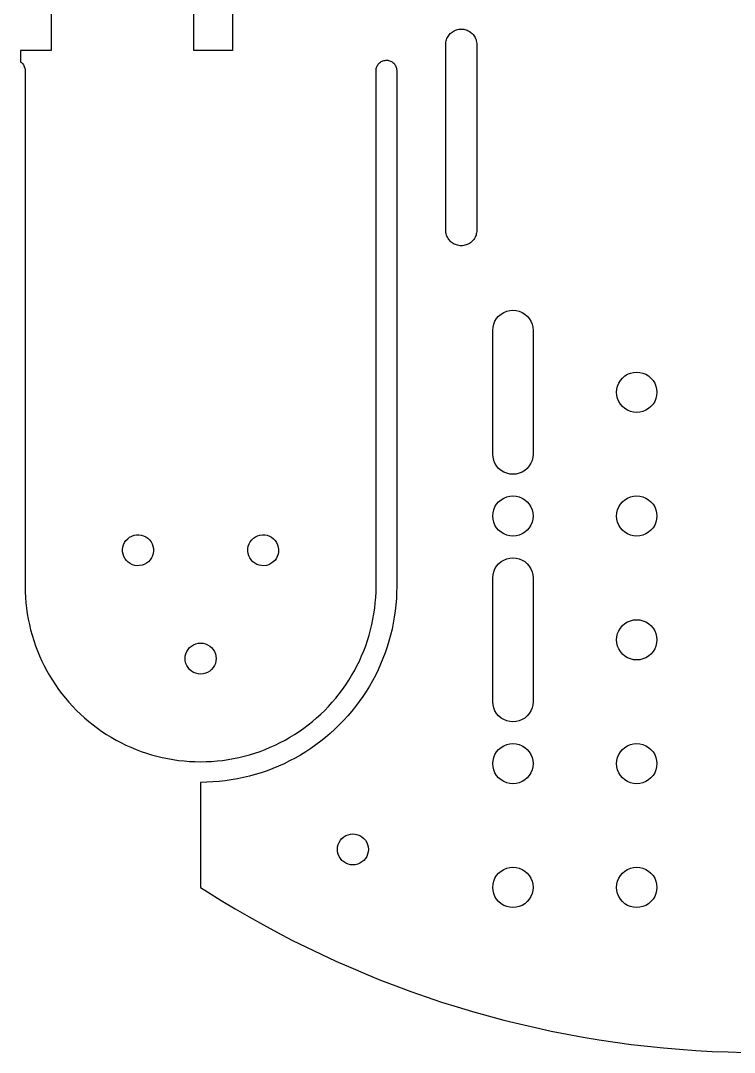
# Model space of a CAD drawing. Header units: metres. Extents: x -72 to 72, y -100 to 100.
# Drawn here: x -71.7 to -2.5, y -100 to 0 of the extents above; entities that cross this region are included whole.
import ezdxf

# ---------------------------------------------------------------- set-up
doc = ezdxf.new("R2010")
doc.units = ezdxf.units.M

msp = doc.modelspace()

# ---------------------------------------------------------------- linework, layer by layer
for p, q in [((-68.7389, 13.8334), (-68.7389, -2.86661)), ((-54.9233, -2.86661), (-54.9234, 13.8333)), ((-51.1544, 13.8334), (-51.1544, -2.86661)), ((-29.7837, -1.02103), (-29.681, -0.96349)), ((-29.681, -0.96349), (-29.574, -0.91417)), ((-29.574, -0.91417), (-29.4635, -0.87341)), ((-29.4635, -0.87341), (-29.3502, -0.84143)), ((-29.3502, -0.84143), (-29.2346, -0.81847)), ((-29.2346, -0.81847), (-29.1177, -0.80461)), ((-29.1177, -0.80461), (-29, -0.79999)), ((-29, -0.79999), (-28.8823, -0.80461)), ((-28.8823, -0.80461), (-28.7653, -0.81847)), ((-28.7653, -0.81847), (-28.6498, -0.84143)), ((-28.6498, -0.84143), (-28.5365, -0.87341)), ((-28.5365, -0.87341), (-28.426, -0.91417)), ((-28.426, -0.91417), (-28.319, -0.96349)), ((-28.319, -0.96349), (-28.2162, -1.02103)), ((-30.4815, -2.06534), (-30.4585, -1.94983)), ((-30.4585, -1.94983), (-30.4266, -1.83647)), ((-30.4266, -1.83647), (-30.3858, -1.72597)), ((-30.3858, -1.72597), (-30.3365, -1.619)), ((-30.3365, -1.619), (-30.2789, -1.51625)), ((-30.2789, -1.51625), (-30.2135, -1.41832)), ((-30.2135, -1.41832), (-30.1406, -1.32582)), ((-30.1406, -1.32582), (-30.0607, -1.23933)), ((-30.0607, -1.23933), (-29.9742, -1.15938)), ((-29.9742, -1.15938), (-29.8817, -1.08647)), ((-29.8817, -1.08647), (-29.7837, -1.02103)), ((-28.2162, -1.02103), (-28.1183, -1.08647)), ((-28.1183, -1.08647), (-28.0258, -1.15938)), ((-28.0258, -1.15938), (-27.9393, -1.23933)), ((-27.9393, -1.23933), (-27.8594, -1.32582)), ((-27.8594, -1.32582), (-27.7865, -1.41832)), ((-27.7865, -1.41832), (-27.721, -1.51625)), ((-27.721, -1.51625), (-27.6635, -1.619)), ((-27.6635, -1.619), (-27.6142, -1.72597)), ((-27.6142, -1.72597), (-27.5734, -1.83647)), ((-27.5734, -1.83647), (-27.5414, -1.94983)), ((-27.5414, -1.94983), (-27.5185, -2.06534)), ((-68.7389, -2.86661), (-71.686, -2.86661)), ((-71.686, -2.86661), (-71.686, -3.9908)), ((-51.1544, -2.86661), (-54.9233, -2.86661)), ((-30.5, -2.29999), (-30.4954, -2.1823)), ((-30.5, -20.3), (-30.5, -2.29999)), ((-30.4954, -2.1823), (-30.4815, -2.06534)), ((-27.5185, -2.06534), (-27.5046, -2.1823)), ((-27.5046, -2.1823), (-27.5, -2.29999)), ((-27.5, -2.29999), (-27.5, -20.3)), ((-71.686, -3.9908), (-71.6148, -4.04424)), ((-36.84, -4.00574), (-36.7613, -3.95401)), ((-36.7613, -3.95401), (-36.678, -3.90993)), ((-36.678, -3.90993), (-36.591, -3.87387)), ((-36.591, -3.87387), (-36.5009, -3.84616)), ((-36.5009, -3.84616), (-36.4087, -3.82706)), ((-36.4087, -3.82706), (-36.315, -3.81673)), ((-36.315, -3.81673), (-36.2208, -3.81525)), ((-36.2208, -3.81525), (-36.1269, -3.82263)), ((-36.1269, -3.82263), (-36.0341, -3.83884)), ((-36.0341, -3.83884), (-35.9432, -3.86369)), ((-35.9432, -3.86369), (-35.8551, -3.897)), ((-35.8551, -3.897), (-35.7705, -3.93845)), ((-35.7705, -3.93845), (-35.6902, -3.98767)), ((-35.6902, -3.98767), (-35.6148, -4.04424)), ((-71.6148, -4.04424), (-71.5451, -4.10765)), ((-71.5451, -4.10765), (-71.4817, -4.17732)), ((-71.4817, -4.17732), (-71.4252, -4.25267)), ((-71.4252, -4.25267), (-71.3759, -4.33299)), ((-71.3759, -4.33299), (-71.3345, -4.4176)), ((-71.3345, -4.4176), (-71.3012, -4.50574)), ((-71.3012, -4.50574), (-71.2763, -4.5966)), ((-71.2763, -4.5966), (-71.2601, -4.68942)), ((-71.2601, -4.68942), (-71.2527, -4.78334)), ((-71.2527, -4.78334), (-71.2522, -54.8147)), ((-37.2522, -4.81474), (-37.2478, -4.72064)), ((-37.2522, -54.8147), (-37.2522, -4.81474)), ((-37.2478, -4.72064), (-37.2345, -4.62737)), ((-37.2345, -4.62737), (-37.2125, -4.53577)), ((-37.2125, -4.53577), (-37.182, -4.44662)), ((-37.182, -4.44662), (-37.1433, -4.36076)), ((-37.1433, -4.36076), (-37.0966, -4.27893)), ((-37.0966, -4.27893), (-37.0424, -4.20184)), ((-37.0424, -4.20184), (-36.9812, -4.1302)), ((-36.9812, -4.1302), (-36.9136, -4.06464)), ((-36.9136, -4.06464), (-36.84, -4.00574)), ((-35.6148, -4.04424), (-35.5452, -4.10765)), ((-35.5452, -4.10765), (-35.4817, -4.17732)), ((-35.4817, -4.17732), (-35.4252, -4.25267)), ((-35.4252, -4.25267), (-35.3759, -4.33299)), ((-35.3759, -4.33299), (-35.3345, -4.4176)), ((-35.3345, -4.4176), (-35.3012, -4.50574)), ((-35.3012, -4.50574), (-35.2763, -4.5966)), ((-35.2763, -4.5966), (-35.2601, -4.68942)), ((-35.2601, -4.68942), (-35.2527, -4.78334)), ((-35.2527, -4.78334), (-35.2522, -54.8147)), ((-30.4954, -20.4177), (-30.5, -20.3)), ((-30.4815, -20.5346), (-30.4954, -20.4177)), ((-30.4585, -20.6502), (-30.4815, -20.5346)), ((-30.4266, -20.7635), (-30.4585, -20.6502)), ((-30.3858, -20.874), (-30.4266, -20.7635)), ((-30.3365, -20.981), (-30.3858, -20.874)), ((-30.2789, -21.0837), (-30.3365, -20.981)), ((-27.6635, -20.981), (-27.721, -21.0837)), ((-27.6142, -20.874), (-27.6635, -20.981)), ((-27.5734, -20.7635), (-27.6142, -20.874)), ((-27.5414, -20.6502), (-27.5734, -20.7635)), ((-27.5185, -20.5346), (-27.5414, -20.6502)), ((-27.5046, -20.4177), (-27.5185, -20.5346)), ((-27.5, -20.3), (-27.5046, -20.4177)), ((-30.2135, -21.1817), (-30.2789, -21.0837)), ((-30.1406, -21.2742), (-30.2135, -21.1817)), ((-30.0607, -21.3607), (-30.1406, -21.2742)), ((-29.9742, -21.4406), (-30.0607, -21.3607)), ((-29.8817, -21.5135), (-29.9742, -21.4406)), ((-29.7837, -21.5789), (-29.8817, -21.5135)), ((-29.681, -21.6365), (-29.7837, -21.5789)), ((-29.574, -21.6858), (-29.681, -21.6365)), ((-29.4635, -21.7266), (-29.574, -21.6858)), ((-29.3502, -21.7585), (-29.4635, -21.7266)), ((-29.2346, -21.7815), (-29.3502, -21.7585)), ((-29.1177, -21.7954), (-29.2346, -21.7815)), ((-29, -21.8), (-29.1177, -21.7954)), ((-28.8823, -21.7954), (-29, -21.8)), ((-28.7653, -21.7815), (-28.8823, -21.7954)), ((-28.6498, -21.7585), (-28.7653, -21.7815)), ((-28.5365, -21.7266), (-28.6498, -21.7585)), ((-28.426, -21.6858), (-28.5365, -21.7266)), ((-28.319, -21.6365), (-28.426, -21.6858)), ((-28.2162, -21.5789), (-28.319, -21.6365)), ((-28.1183, -21.5135), (-28.2162, -21.5789)), ((-28.0258, -21.4406), (-28.1183, -21.5135)), ((-27.9393, -21.3607), (-28.0258, -21.4406)), ((-27.8594, -21.2742), (-27.9393, -21.3607)), ((-27.7865, -21.1817), (-27.8594, -21.2742)), ((-27.721, -21.0837), (-27.7865, -21.1817)), ((-25.7375, -29.1147), (-25.5777, -28.8538)), ((-25.5777, -28.8538), (-25.3789, -28.6211)), ((-25.3789, -28.6211), (-25.1462, -28.4223)), ((-25.1462, -28.4223), (-24.8853, -28.2625)), ((-24.8853, -28.2625), (-24.6026, -28.1454)), ((-24.6026, -28.1454), (-24.3051, -28.0739)), ((-24.3051, -28.0739), (-24, -28.0499)), ((-24, -28.0499), (-23.6949, -28.0739)), ((-23.6949, -28.0739), (-23.3974, -28.1454)), ((-23.3974, -28.1454), (-23.1147, -28.2625)), ((-23.1147, -28.2625), (-22.8538, -28.4223)), ((-22.8538, -28.4223), (-22.6211, -28.6211)), ((-22.6211, -28.6211), (-22.4223, -28.8538)), ((-22.4223, -28.8538), (-22.2624, -29.1147)), ((-25.9501, -30), (-25.9261, -29.6949)), ((-25.9501, -42), (-25.9501, -30)), ((-25.9261, -29.6949), (-25.8546, -29.3974)), ((-25.8546, -29.3974), (-25.7375, -29.1147)), ((-22.2624, -29.1147), (-22.1453, -29.3974)), ((-22.1453, -29.3974), (-22.0739, -29.6949)), ((-22.0739, -29.6949), (-22.0499, -30)), ((-22.0499, -30), (-22.0499, -42)), ((-13.7375, -35.1147), (-13.5776, -34.8538)), ((-13.5776, -34.8538), (-13.3788, -34.6212)), ((-13.3788, -34.6212), (-13.1462, -34.4224)), ((-13.1462, -34.4224), (-12.8853, -34.2625)), ((-12.8853, -34.2625), (-12.6026, -34.1454)), ((-12.6026, -34.1454), (-12.305, -34.074)), ((-12.305, -34.074), (-12, -34.05)), ((-12, -34.05), (-11.6949, -34.074)), ((-11.6949, -34.074), (-11.3974, -34.1454)), ((-11.3974, -34.1454), (-11.1147, -34.2625)), ((-11.1147, -34.2625), (-10.8538, -34.4224)), ((-10.8538, -34.4224), (-10.6211, -34.6212)), ((-10.6211, -34.6212), (-10.4224, -34.8538)), ((-10.4224, -34.8538), (-10.2625, -35.1147)), ((-13.95, -36), (-13.926, -35.695)), ((-13.926, -36.3051), (-13.95, -36)), ((-13.926, -35.695), (-13.8546, -35.3974)), ((-13.8546, -35.3974), (-13.7375, -35.1147)), ((-10.2625, -35.1147), (-10.1454, -35.3974)), ((-10.1454, -35.3974), (-10.074, -35.695)), ((-10.074, -35.695), (-10.05, -36)), ((-10.05, -36), (-10.074, -36.3051)), ((-13.8546, -36.6026), (-13.926, -36.3051)), ((-13.7375, -36.8853), (-13.8546, -36.6026)), ((-13.5776, -37.1462), (-13.7375, -36.8853)), ((-10.2625, -36.8853), (-10.4224, -37.1462)), ((-10.1454, -36.6026), (-10.2625, -36.8853)), ((-10.074, -36.3051), (-10.1454, -36.6026)), ((-13.3788, -37.3789), (-13.5776, -37.1462)), ((-13.1462, -37.5776), (-13.3788, -37.3789)), ((-12.8853, -37.7375), (-13.1462, -37.5776)), ((-12.6026, -37.8546), (-12.8853, -37.7375)), ((-12.305, -37.926), (-12.6026, -37.8546)), ((-12, -37.95), (-12.305, -37.926)), ((-11.6949, -37.926), (-12, -37.95)), ((-11.3974, -37.8546), (-11.6949, -37.926)), ((-11.1147, -37.7375), (-11.3974, -37.8546)), ((-10.8538, -37.5776), (-11.1147, -37.7375)), ((-10.6211, -37.3789), (-10.8538, -37.5776)), ((-10.4224, -37.1462), (-10.6211, -37.3789)), ((-25.9261, -42.3051), (-25.9501, -42)), ((-22.0499, -42), (-22.0739, -42.3051)), ((-25.8546, -42.6026), (-25.9261, -42.3051)), ((-25.7375, -42.8853), (-25.8546, -42.6026)), ((-25.5777, -43.1462), (-25.7375, -42.8853)), ((-22.2624, -42.8853), (-22.4223, -43.1462)), ((-22.1453, -42.6026), (-22.2624, -42.8853)), ((-22.0739, -42.3051), (-22.1453, -42.6026)), ((-25.3789, -43.3789), (-25.5777, -43.1462)), ((-25.1462, -43.5777), (-25.3789, -43.3789)), ((-24.8853, -43.7376), (-25.1462, -43.5777)), ((-24.6026, -43.8547), (-24.8853, -43.7376)), ((-24.3051, -43.9261), (-24.6026, -43.8547)), ((-24, -43.9501), (-24.3051, -43.9261)), ((-23.6949, -43.9261), (-24, -43.9501)), ((-23.3974, -43.8547), (-23.6949, -43.9261)), ((-23.1147, -43.7376), (-23.3974, -43.8547)), ((-22.8538, -43.5777), (-23.1147, -43.7376)), ((-22.6211, -43.3789), (-22.8538, -43.5777)), ((-22.4223, -43.1462), (-22.6211, -43.3789)), ((-25.7375, -47.1147), (-25.5776, -46.8538)), ((-25.5776, -46.8538), (-25.3788, -46.6212)), ((-25.3788, -46.6212), (-25.1462, -46.4224)), ((-25.1462, -46.4224), (-24.8853, -46.2625)), ((-24.8853, -46.2625), (-24.6026, -46.1454)), ((-24.6026, -46.1454), (-24.305, -46.074)), ((-24.305, -46.074), (-24, -46.05)), ((-24, -46.05), (-23.6949, -46.074)), ((-23.6949, -46.074), (-23.3974, -46.1454)), ((-23.3974, -46.1454), (-23.1147, -46.2625)), ((-23.1147, -46.2625), (-22.8538, -46.4224)), ((-22.8538, -46.4224), (-22.6211, -46.6212)), ((-22.6211, -46.6212), (-22.4224, -46.8538)), ((-22.4224, -46.8538), (-22.2625, -47.1147)), ((-13.7375, -47.1147), (-13.5776, -46.8538)), ((-13.5776, -46.8538), (-13.3788, -46.6212)), ((-13.3788, -46.6212), (-13.1462, -46.4224)), ((-13.1462, -46.4224), (-12.8853, -46.2625)), ((-12.8853, -46.2625), (-12.6026, -46.1454)), ((-12.6026, -46.1454), (-12.305, -46.074)), ((-12.305, -46.074), (-12, -46.05)), ((-12, -46.05), (-11.6949, -46.074)), ((-11.6949, -46.074), (-11.3974, -46.1454)), ((-11.3974, -46.1454), (-11.1147, -46.2625)), ((-11.1147, -46.2625), (-10.8538, -46.4224)), ((-10.8538, -46.4224), (-10.6211, -46.6212)), ((-10.6211, -46.6212), (-10.4224, -46.8538)), ((-10.4224, -46.8538), (-10.2625, -47.1147)), ((-25.95, -48), (-25.926, -47.695)), ((-25.926, -48.3051), (-25.95, -48)), ((-25.926, -47.695), (-25.8546, -47.3974)), ((-25.8546, -47.3974), (-25.7375, -47.1147)), ((-22.2625, -47.1147), (-22.1454, -47.3974)), ((-22.1454, -47.3974), (-22.074, -47.695)), ((-22.074, -47.695), (-22.05, -48)), ((-22.05, -48), (-22.074, -48.3051)), ((-13.95, -48), (-13.926, -47.695)), ((-13.926, -48.3051), (-13.95, -48)), ((-13.926, -47.695), (-13.8546, -47.3974)), ((-13.8546, -47.3974), (-13.7375, -47.1147)), ((-10.2625, -47.1147), (-10.1454, -47.3974)), ((-10.1454, -47.3974), (-10.074, -47.695)), ((-10.074, -47.695), (-10.05, -48)), ((-10.05, -48), (-10.074, -48.3051)), ((-25.8546, -48.6026), (-25.926, -48.3051)), ((-25.7375, -48.8853), (-25.8546, -48.6026)), ((-25.5776, -49.1462), (-25.7375, -48.8853)), ((-22.2625, -48.8853), (-22.4224, -49.1462)), ((-22.1454, -48.6026), (-22.2625, -48.8853)), ((-22.074, -48.3051), (-22.1454, -48.6026)), ((-13.8546, -48.6026), (-13.926, -48.3051)), ((-13.7375, -48.8853), (-13.8546, -48.6026)), ((-13.5776, -49.1462), (-13.7375, -48.8853)), ((-10.2625, -48.8853), (-10.4224, -49.1462)), ((-10.1454, -48.6026), (-10.2625, -48.8853)), ((-10.074, -48.3051), (-10.1454, -48.6026)), ((-61.1314, -50.0567), (-60.9245, -49.9444)), ((-60.9245, -49.9444), (-60.7026, -49.8659)), ((-60.7026, -49.8659), (-60.4712, -49.823)), ((-60.4712, -49.823), (-60.2359, -49.8168)), ((-60.2359, -49.8168), (-60.0025, -49.8475)), ((-60.0025, -49.8475), (-59.7769, -49.9144)), ((-59.7769, -49.9144), (-59.5644, -50.0157)), ((-48.9401, -50.0157), (-48.7276, -49.9144)), ((-48.7276, -49.9144), (-48.5019, -49.8475)), ((-48.5019, -49.8475), (-48.2686, -49.8168)), ((-48.2686, -49.8168), (-48.0333, -49.823)), ((-48.0333, -49.823), (-47.8018, -49.8659)), ((-47.8018, -49.8659), (-47.58, -49.9444)), ((-47.58, -49.9444), (-47.3731, -50.0567)), ((-25.3788, -49.3789), (-25.5776, -49.1462)), ((-25.1462, -49.5776), (-25.3788, -49.3789)), ((-24.8853, -49.7375), (-25.1462, -49.5776)), ((-24.6026, -49.8546), (-24.8853, -49.7375)), ((-24.305, -49.926), (-24.6026, -49.8546)), ((-24, -49.95), (-24.305, -49.926)), ((-23.6949, -49.926), (-24, -49.95)), ((-23.3974, -49.8546), (-23.6949, -49.926)), ((-23.1147, -49.7375), (-23.3974, -49.8546)), ((-22.8538, -49.5776), (-23.1147, -49.7375)), ((-22.6211, -49.3789), (-22.8538, -49.5776)), ((-22.4224, -49.1462), (-22.6211, -49.3789)), ((-13.3788, -49.3789), (-13.5776, -49.1462)), ((-13.1462, -49.5776), (-13.3788, -49.3789)), ((-12.8853, -49.7375), (-13.1462, -49.5776)), ((-12.6026, -49.8546), (-12.8853, -49.7375)), ((-12.305, -49.926), (-12.6026, -49.8546)), ((-12, -49.95), (-12.305, -49.926)), ((-11.6949, -49.926), (-12, -49.95)), ((-11.3974, -49.8546), (-11.6949, -49.926)), ((-11.1147, -49.7375), (-11.3974, -49.8546)), ((-10.8538, -49.5776), (-11.1147, -49.7375)), ((-10.6211, -49.3789), (-10.8538, -49.5776)), ((-10.4224, -49.1462), (-10.6211, -49.3789)), ((-61.8124, -51.2363), (-61.7816, -51.0029)), ((-61.7816, -51.0029), (-61.7148, -50.7772)), ((-61.7148, -50.7772), (-61.6134, -50.5647)), ((-61.6134, -50.5647), (-61.4801, -50.3708)), ((-61.4801, -50.3708), (-61.3181, -50.2)), ((-61.3181, -50.2), (-61.1314, -50.0567)), ((-59.5644, -50.0157), (-59.3704, -50.149)), ((-59.3704, -50.149), (-59.1997, -50.3111)), ((-59.1997, -50.3111), (-59.0564, -50.4978)), ((-59.0564, -50.4978), (-58.9441, -50.7047)), ((-58.9441, -50.7047), (-58.8655, -50.9265)), ((-58.8655, -50.9265), (-58.8226, -51.158)), ((-49.6819, -51.158), (-49.639, -50.9265)), ((-49.639, -50.9265), (-49.5604, -50.7047)), ((-49.5604, -50.7047), (-49.4481, -50.4978)), ((-49.4481, -50.4978), (-49.3048, -50.3111)), ((-49.3048, -50.3111), (-49.134, -50.149)), ((-49.134, -50.149), (-48.9401, -50.0157)), ((-47.3731, -50.0567), (-47.1864, -50.2)), ((-47.1864, -50.2), (-47.0244, -50.3708)), ((-47.0244, -50.3708), (-46.891, -50.5647)), ((-46.891, -50.5647), (-46.7897, -50.7772)), ((-46.7897, -50.7772), (-46.7229, -51.0029)), ((-46.7229, -51.0029), (-46.6921, -51.2363)), ((-61.8062, -51.4715), (-61.8124, -51.2363)), ((-61.7633, -51.703), (-61.8062, -51.4715)), ((-61.6847, -51.9249), (-61.7633, -51.703)), ((-61.5724, -52.1317), (-61.6847, -51.9249)), ((-58.914, -51.8523), (-59.0154, -52.0647)), ((-58.8472, -51.6266), (-58.914, -51.8523)), ((-58.8165, -51.3932), (-58.8472, -51.6266)), ((-58.8226, -51.158), (-58.8165, -51.3932)), ((-49.688, -51.3932), (-49.6819, -51.158)), ((-49.6573, -51.6266), (-49.688, -51.3932)), ((-49.5904, -51.8523), (-49.6573, -51.6266)), ((-49.4891, -52.0647), (-49.5904, -51.8523)), ((-46.8197, -51.9249), (-46.9321, -52.1317)), ((-46.7412, -51.703), (-46.8197, -51.9249)), ((-46.6983, -51.4715), (-46.7412, -51.703)), ((-46.6921, -51.2363), (-46.6983, -51.4715)), ((-61.4291, -52.3185), (-61.5724, -52.1317)), ((-61.2584, -52.4805), (-61.4291, -52.3185)), ((-61.0644, -52.6138), (-61.2584, -52.4805)), ((-60.852, -52.7151), (-61.0644, -52.6138)), ((-60.6263, -52.782), (-60.852, -52.7151)), ((-60.3929, -52.8127), (-60.6263, -52.782)), ((-60.1576, -52.8065), (-60.3929, -52.8127)), ((-59.9262, -52.7636), (-60.1576, -52.8065)), ((-59.7043, -52.6851), (-59.9262, -52.7636)), ((-59.4975, -52.5728), (-59.7043, -52.6851)), ((-59.3107, -52.4295), (-59.4975, -52.5728)), ((-59.1487, -52.2587), (-59.3107, -52.4295)), ((-59.0154, -52.0647), (-59.1487, -52.2587)), ((-49.3558, -52.2587), (-49.4891, -52.0647)), ((-49.1938, -52.4295), (-49.3558, -52.2587)), ((-49.007, -52.5728), (-49.1938, -52.4295)), ((-48.8002, -52.6851), (-49.007, -52.5728)), ((-48.5783, -52.7636), (-48.8002, -52.6851)), ((-48.3469, -52.8065), (-48.5783, -52.7636)), ((-48.1116, -52.8127), (-48.3469, -52.8065)), ((-47.8782, -52.782), (-48.1116, -52.8127)), ((-47.6525, -52.7151), (-47.8782, -52.782)), ((-47.4401, -52.6138), (-47.6525, -52.7151)), ((-47.2461, -52.4805), (-47.4401, -52.6138)), ((-47.0754, -52.3185), (-47.2461, -52.4805)), ((-46.9321, -52.1317), (-47.0754, -52.3185)), ((-25.7375, -53.1147), (-25.5777, -52.8538)), ((-25.5777, -52.8538), (-25.3789, -52.6211)), ((-25.3789, -52.6211), (-25.1462, -52.4223)), ((-25.1462, -52.4223), (-24.8853, -52.2625)), ((-24.8853, -52.2625), (-24.6026, -52.1454)), ((-24.6026, -52.1454), (-24.3051, -52.0739)), ((-24.3051, -52.0739), (-24, -52.0499)), ((-24, -52.0499), (-23.6949, -52.0739)), ((-23.6949, -52.0739), (-23.3974, -52.1454)), ((-23.3974, -52.1454), (-23.1147, -52.2625)), ((-23.1147, -52.2625), (-22.8538, -52.4223)), ((-22.8538, -52.4223), (-22.6211, -52.6211)), ((-22.6211, -52.6211), (-22.4223, -52.8538)), ((-22.4223, -52.8538), (-22.2624, -53.1147)), ((-25.9501, -54), (-25.9261, -53.6949)), ((-25.9501, -66), (-25.9501, -54)), ((-25.9261, -53.6949), (-25.8546, -53.3974)), ((-25.8546, -53.3974), (-25.7375, -53.1147)), ((-22.2624, -53.1147), (-22.1453, -53.3974)), ((-22.1453, -53.3974), (-22.0739, -53.6949)), ((-22.0739, -53.6949), (-22.0499, -54)), ((-22.0499, -54), (-22.0499, -66)), ((-71.2522, -54.8147), (-71.2439, -55.3487)), ((-37.2606, -55.3487), (-37.2522, -54.8147)), ((-35.2522, -54.8147), (-35.2616, -55.4115)), ((-71.2439, -55.3487), (-71.2187, -55.8822)), ((-71.2187, -55.8822), (-71.1768, -56.4146)), ((-37.3277, -56.4146), (-37.2858, -55.8822)), ((-37.2858, -55.8822), (-37.2606, -55.3487)), ((-35.2616, -55.4115), (-35.2897, -56.0078)), ((-71.1768, -56.4146), (-71.1182, -56.9454)), ((-71.1182, -56.9454), (-71.0429, -57.4741)), ((-37.4615, -57.4741), (-37.3863, -56.9454)), ((-37.3863, -56.9454), (-37.3277, -56.4146)), ((-35.3366, -56.6028), (-35.4021, -57.1961)), ((-35.2897, -56.0078), (-35.3366, -56.6028)), ((-71.0429, -57.4741), (-70.9511, -58.0002)), ((-70.9511, -58.0002), (-70.8428, -58.5232)), ((-37.6617, -58.5232), (-37.5534, -58.0002)), ((-37.5534, -58.0002), (-37.4615, -57.4741)), ((-35.4862, -57.787), (-35.5888, -58.375)), ((-35.4021, -57.1961), (-35.4862, -57.787)), ((-70.8428, -58.5232), (-70.7182, -59.0425)), ((-37.7863, -59.0425), (-37.6617, -58.5232)), ((-35.7098, -58.9595), (-35.8492, -59.5398)), ((-35.5888, -58.375), (-35.7098, -58.9595)), ((-13.7375, -59.1147), (-13.5776, -58.8538)), ((-13.5776, -58.8538), (-13.3788, -58.6212)), ((-13.3788, -58.6212), (-13.1462, -58.4224)), ((-13.1462, -58.4224), (-12.8853, -58.2625)), ((-12.8853, -58.2625), (-12.6026, -58.1454)), ((-12.6026, -58.1454), (-12.305, -58.074)), ((-12.305, -58.074), (-12, -58.05)), ((-12, -58.05), (-11.6949, -58.074)), ((-11.6949, -58.074), (-11.3974, -58.1454)), ((-11.3974, -58.1454), (-11.1147, -58.2625)), ((-11.1147, -58.2625), (-10.8538, -58.4224)), ((-10.8538, -58.4224), (-10.6211, -58.6212)), ((-10.6211, -58.6212), (-10.4224, -58.8538)), ((-10.4224, -58.8538), (-10.2625, -59.1147)), ((-70.7182, -59.0425), (-70.5772, -59.5576)), ((-70.5772, -59.5576), (-70.4202, -60.068)), ((-38.0843, -60.068), (-37.9273, -59.5576)), ((-37.9273, -59.5576), (-37.7863, -59.0425)), ((-35.8492, -59.5398), (-36.0067, -60.1156)), ((-13.95, -60), (-13.926, -59.695)), ((-13.926, -60.305), (-13.95, -60)), ((-13.926, -59.695), (-13.8546, -59.3974)), ((-13.8546, -59.3974), (-13.7375, -59.1147)), ((-10.2625, -59.1147), (-10.1454, -59.3974)), ((-10.1454, -59.3974), (-10.074, -59.695)), ((-10.074, -59.695), (-10.05, -60)), ((-10.05, -60), (-10.074, -60.305)), ((-70.4202, -60.068), (-70.2472, -60.5733)), ((-70.2472, -60.5733), (-70.0584, -61.0728)), ((-55.5887, -61.1337), (-55.4658, -60.9331)), ((-55.4658, -60.9331), (-55.3129, -60.7541)), ((-55.3129, -60.7541), (-55.1339, -60.6012)), ((-55.1339, -60.6012), (-54.9332, -60.4782)), ((-54.9332, -60.4782), (-54.7158, -60.3882)), ((-54.7158, -60.3882), (-54.4869, -60.3332)), ((-54.4869, -60.3332), (-54.2522, -60.3147)), ((-54.2522, -60.3147), (-54.0176, -60.3332)), ((-54.0176, -60.3332), (-53.7887, -60.3882)), ((-53.7887, -60.3882), (-53.5713, -60.4782)), ((-53.5713, -60.4782), (-53.3706, -60.6012)), ((-53.3706, -60.6012), (-53.1916, -60.7541)), ((-53.1916, -60.7541), (-53.0387, -60.9331)), ((-53.0387, -60.9331), (-52.9157, -61.1337)), ((-38.446, -61.0728), (-38.2573, -60.5733)), ((-38.2573, -60.5733), (-38.0843, -60.068)), ((-36.1822, -60.6861), (-36.3755, -61.2508)), ((-36.0067, -60.1156), (-36.1822, -60.6861)), ((-13.8546, -60.6026), (-13.926, -60.305)), ((-13.7375, -60.8853), (-13.8546, -60.6026)), ((-13.5776, -61.1462), (-13.7375, -60.8853)), ((-10.2625, -60.8853), (-10.4224, -61.1462)), ((-10.1454, -60.6026), (-10.2625, -60.8853)), ((-10.074, -60.305), (-10.1454, -60.6026)), ((-70.0584, -61.0728), (-69.8541, -61.5663)), ((-69.8541, -61.5663), (-69.6343, -62.053)), ((-55.7522, -61.8147), (-55.7338, -61.5801)), ((-55.7338, -62.0494), (-55.7522, -61.8147)), ((-55.7338, -61.5801), (-55.6788, -61.3512)), ((-55.6788, -61.3512), (-55.5887, -61.1337)), ((-52.9157, -61.1337), (-52.8257, -61.3512)), ((-52.8257, -61.3512), (-52.7707, -61.5801)), ((-52.7707, -61.5801), (-52.7523, -61.8147)), ((-52.7523, -61.8147), (-52.7707, -62.0494)), ((-38.8702, -62.053), (-38.6504, -61.5663)), ((-38.6504, -61.5663), (-38.446, -61.0728)), ((-36.5865, -61.8091), (-36.8149, -62.3605)), ((-36.3755, -61.2508), (-36.5865, -61.8091)), ((-13.3788, -61.3788), (-13.5776, -61.1462)), ((-13.1462, -61.5776), (-13.3788, -61.3788)), ((-12.8853, -61.7375), (-13.1462, -61.5776)), ((-12.6026, -61.8546), (-12.8853, -61.7375)), ((-12.305, -61.926), (-12.6026, -61.8546)), ((-12, -61.95), (-12.305, -61.926)), ((-11.6949, -61.926), (-12, -61.95)), ((-11.3974, -61.8546), (-11.6949, -61.926)), ((-11.1147, -61.7375), (-11.3974, -61.8546)), ((-10.8538, -61.5776), (-11.1147, -61.7375)), ((-10.6211, -61.3788), (-10.8538, -61.5776)), ((-10.4224, -61.1462), (-10.6211, -61.3788)), ((-69.6343, -62.053), (-69.3994, -62.5326)), ((-69.3994, -62.5326), (-69.1494, -63.0045)), ((-69.1494, -63.0045), (-68.8849, -63.4684)), ((-55.6788, -62.2783), (-55.7338, -62.0494)), ((-55.5887, -62.4957), (-55.6788, -62.2783)), ((-55.4658, -62.6964), (-55.5887, -62.4957)), ((-55.3129, -62.8754), (-55.4658, -62.6964)), ((-55.1339, -63.0283), (-55.3129, -62.8754)), ((-53.1916, -62.8754), (-53.3706, -63.0283)), ((-53.0387, -62.6964), (-53.1916, -62.8754)), ((-52.9157, -62.4957), (-53.0387, -62.6964)), ((-52.8257, -62.2783), (-52.9157, -62.4957)), ((-52.7707, -62.0494), (-52.8257, -62.2783)), ((-39.6196, -63.4684), (-39.355, -63.0045)), ((-39.355, -63.0045), (-39.1051, -62.5326)), ((-39.1051, -62.5326), (-38.8702, -62.053)), ((-37.0605, -62.9045), (-37.3231, -63.4406)), ((-36.8149, -62.3605), (-37.0605, -62.9045)), ((-68.8849, -63.4684), (-68.6058, -63.9238)), ((-68.6058, -63.9238), (-68.3126, -64.3701)), ((-54.9332, -63.1512), (-55.1339, -63.0283)), ((-54.7158, -63.2413), (-54.9332, -63.1512)), ((-54.4869, -63.2963), (-54.7158, -63.2413)), ((-54.2522, -63.3147), (-54.4869, -63.2963)), ((-54.0176, -63.2963), (-54.2522, -63.3147)), ((-53.7887, -63.2413), (-54.0176, -63.2963)), ((-53.5713, -63.1512), (-53.7887, -63.2413)), ((-53.3706, -63.0283), (-53.5713, -63.1512)), ((-40.1919, -64.3701), (-39.8987, -63.9238)), ((-39.8987, -63.9238), (-39.6196, -63.4684)), ((-37.6024, -63.968), (-37.8981, -64.4865)), ((-37.3231, -63.4406), (-37.6024, -63.968)), ((-68.3126, -64.3701), (-68.0055, -64.8071)), ((-68.0055, -64.8071), (-67.6849, -65.2342)), ((-40.8196, -65.2342), (-40.499, -64.8071)), ((-40.499, -64.8071), (-40.1919, -64.3701)), ((-38.21, -64.9954), (-38.5377, -65.4943)), ((-37.8981, -64.4865), (-38.21, -64.9954)), ((-67.6849, -65.2342), (-67.351, -65.6509)), ((-67.351, -65.6509), (-67.0041, -66.057)), ((-41.5004, -66.057), (-41.1535, -65.6509)), ((-41.1535, -65.6509), (-40.8196, -65.2342)), ((-38.8809, -65.9827), (-39.2393, -66.46)), ((-38.5377, -65.4943), (-38.8809, -65.9827)), ((-25.9261, -66.3051), (-25.9501, -66)), ((-22.0499, -66), (-22.0739, -66.3051)), ((-67.0041, -66.057), (-66.6447, -66.452)), ((-66.6447, -66.452), (-66.2731, -66.8356)), ((-66.2731, -66.8356), (-65.8895, -67.2072)), ((-42.6149, -67.2072), (-42.2314, -66.8356)), ((-42.2314, -66.8356), (-41.8598, -66.452)), ((-41.8598, -66.452), (-41.5004, -66.057)), ((-39.6125, -66.9258), (-40.0001, -67.3797)), ((-39.2393, -66.46), (-39.6125, -66.9258)), ((-25.8546, -66.6026), (-25.9261, -66.3051)), ((-25.7375, -66.8853), (-25.8546, -66.6026)), ((-25.5777, -67.1462), (-25.7375, -66.8853)), ((-22.2624, -66.8853), (-22.4223, -67.1462)), ((-22.1453, -66.6026), (-22.2624, -66.8853)), ((-22.0739, -66.3051), (-22.1453, -66.6026)), ((-65.8895, -67.2072), (-65.4945, -67.5666)), ((-65.4945, -67.5666), (-65.0884, -67.9135)), ((-65.0884, -67.9135), (-64.6717, -68.2474)), ((-43.8328, -68.2474), (-43.416, -67.9135)), ((-43.416, -67.9135), (-43.0099, -67.5666)), ((-43.0099, -67.5666), (-42.6149, -67.2072)), ((-40.4018, -67.8211), (-40.8172, -68.2498)), ((-40.0001, -67.3797), (-40.4018, -67.8211)), ((-25.3789, -67.3789), (-25.5777, -67.1462)), ((-25.1462, -67.5777), (-25.3789, -67.3789)), ((-24.8853, -67.7375), (-25.1462, -67.5777)), ((-24.6026, -67.8546), (-24.8853, -67.7375)), ((-24.3051, -67.9261), (-24.6026, -67.8546)), ((-24, -67.9501), (-24.3051, -67.9261)), ((-23.6949, -67.9261), (-24, -67.9501)), ((-23.3974, -67.8546), (-23.6949, -67.9261)), ((-23.1147, -67.7375), (-23.3974, -67.8546)), ((-22.8538, -67.5777), (-23.1147, -67.7375)), ((-22.6211, -67.3789), (-22.8538, -67.5777)), ((-22.4223, -67.1462), (-22.6211, -67.3789)), ((-64.6717, -68.2474), (-64.2446, -68.568)), ((-64.2446, -68.568), (-63.8076, -68.8751)), ((-63.8076, -68.8751), (-63.3613, -69.1683)), ((-45.1432, -69.1683), (-44.6968, -68.8751)), ((-44.6968, -68.8751), (-44.2599, -68.568)), ((-44.2599, -68.568), (-43.8328, -68.2474)), ((-41.2458, -68.6651), (-41.6873, -69.0668)), ((-40.8172, -68.2498), (-41.2458, -68.6651)), ((-63.3613, -69.1683), (-62.9059, -69.4474)), ((-62.9059, -69.4474), (-62.442, -69.7119)), ((-62.442, -69.7119), (-61.9701, -69.9619)), ((-61.9701, -69.9619), (-61.4905, -70.1968)), ((-47.014, -70.1968), (-46.5344, -69.9619)), ((-46.5344, -69.9619), (-46.0624, -69.7119)), ((-46.0624, -69.7119), (-45.5985, -69.4474)), ((-45.5985, -69.4474), (-45.1432, -69.1683)), ((-42.607, -69.8277), (-43.0843, -70.1861)), ((-42.1412, -69.4545), (-42.607, -69.8277)), ((-41.6873, -69.0668), (-42.1412, -69.4545)), ((-61.4905, -70.1968), (-61.0038, -70.4166)), ((-61.0038, -70.4166), (-60.5103, -70.6209)), ((-60.5103, -70.6209), (-60.0108, -70.8097)), ((-60.0108, -70.8097), (-59.5055, -70.9827)), ((-59.5055, -70.9827), (-58.9951, -71.1397)), ((-49.5094, -71.1397), (-48.999, -70.9827)), ((-48.999, -70.9827), (-48.4937, -70.8097)), ((-48.4937, -70.8097), (-47.9941, -70.6209)), ((-47.9941, -70.6209), (-47.5007, -70.4166)), ((-47.5007, -70.4166), (-47.014, -70.1968)), ((-44.0715, -70.857), (-44.5805, -71.1688)), ((-43.5727, -70.5293), (-44.0715, -70.857)), ((-43.0843, -70.1861), (-43.5727, -70.5293)), ((-25.7375, -71.1147), (-25.5776, -70.8538)), ((-25.5776, -70.8538), (-25.3788, -70.6211)), ((-25.3788, -70.6211), (-25.1462, -70.4224)), ((-25.1462, -70.4224), (-24.8853, -70.2625)), ((-24.8853, -70.2625), (-24.6026, -70.1454)), ((-24.6026, -70.1454), (-24.305, -70.074)), ((-24.305, -70.074), (-24, -70.05)), ((-24, -70.05), (-23.6949, -70.074)), ((-23.6949, -70.074), (-23.3974, -70.1454)), ((-23.3974, -70.1454), (-23.1147, -70.2625)), ((-23.1147, -70.2625), (-22.8538, -70.4224)), ((-22.8538, -70.4224), (-22.6211, -70.6211)), ((-22.6211, -70.6211), (-22.4224, -70.8538)), ((-22.4224, -70.8538), (-22.2625, -71.1147)), ((-13.7375, -71.1147), (-13.5776, -70.8538)), ((-13.5776, -70.8538), (-13.3788, -70.6211)), ((-13.3788, -70.6211), (-13.1462, -70.4224)), ((-13.1462, -70.4224), (-12.8853, -70.2625)), ((-12.8853, -70.2625), (-12.6026, -70.1454)), ((-12.6026, -70.1454), (-12.305, -70.074)), ((-12.305, -70.074), (-12, -70.05)), ((-12, -70.05), (-11.6949, -70.074)), ((-11.6949, -70.074), (-11.3974, -70.1454)), ((-11.3974, -70.1454), (-11.1147, -70.2625)), ((-11.1147, -70.2625), (-10.8538, -70.4224)), ((-10.8538, -70.4224), (-10.6211, -70.6211)), ((-10.6211, -70.6211), (-10.4224, -70.8538)), ((-10.4224, -70.8538), (-10.2625, -71.1147)), ((-58.9951, -71.1397), (-58.48, -71.2807)), ((-58.48, -71.2807), (-57.9607, -71.4053)), ((-57.9607, -71.4053), (-57.4377, -71.5136)), ((-57.4377, -71.5136), (-56.9116, -71.6054)), ((-56.9116, -71.6054), (-56.3829, -71.6807)), ((-56.3829, -71.6807), (-55.8521, -71.7393)), ((-55.8521, -71.7393), (-55.3197, -71.7812)), ((-55.3197, -71.7812), (-54.7862, -71.8064)), ((-54.7862, -71.8064), (-54.2522, -71.8147)), ((-54.2522, -71.8147), (-53.7183, -71.8064)), ((-53.7183, -71.8064), (-53.1848, -71.7812)), ((-53.1848, -71.7812), (-52.6524, -71.7393)), ((-52.6524, -71.7393), (-52.1216, -71.6807)), ((-52.1216, -71.6807), (-51.5929, -71.6054)), ((-51.5929, -71.6054), (-51.0668, -71.5136)), ((-51.0668, -71.5136), (-50.5438, -71.4053)), ((-50.5438, -71.4053), (-50.0245, -71.2807)), ((-50.0245, -71.2807), (-49.5094, -71.1397)), ((-46.1624, -72.0065), (-46.7064, -72.2521)), ((-45.6264, -71.7439), (-46.1624, -72.0065)), ((-45.0989, -71.4646), (-45.6264, -71.7439)), ((-44.5805, -71.1688), (-45.0989, -71.4646)), ((-25.95, -72), (-25.926, -71.6949)), ((-25.926, -72.305), (-25.95, -72)), ((-25.926, -71.6949), (-25.8546, -71.3974)), ((-25.8546, -71.3974), (-25.7375, -71.1147)), ((-22.2625, -71.1147), (-22.1454, -71.3974)), ((-22.1454, -71.3974), (-22.074, -71.6949)), ((-22.074, -71.6949), (-22.05, -72)), ((-22.05, -72), (-22.074, -72.305)), ((-13.95, -72), (-13.926, -71.6949)), ((-13.926, -72.305), (-13.95, -72)), ((-13.926, -71.6949), (-13.8546, -71.3974)), ((-13.8546, -71.3974), (-13.7375, -71.1147)), ((-10.2625, -71.1147), (-10.1454, -71.3974)), ((-10.1454, -71.3974), (-10.074, -71.6949)), ((-10.074, -71.6949), (-10.05, -72)), ((-10.05, -72), (-10.074, -72.305)), ((-48.3809, -72.8848), (-48.9514, -73.0603)), ((-47.8162, -72.6915), (-48.3809, -72.8848)), ((-47.2579, -72.4805), (-47.8162, -72.6915)), ((-46.7064, -72.2521), (-47.2579, -72.4805)), ((-25.8546, -72.6026), (-25.926, -72.305)), ((-25.7375, -72.8853), (-25.8546, -72.6026)), ((-25.5776, -73.1462), (-25.7375, -72.8853)), ((-22.2625, -72.8853), (-22.4224, -73.1462)), ((-22.1454, -72.6026), (-22.2625, -72.8853)), ((-22.074, -72.305), (-22.1454, -72.6026)), ((-13.8546, -72.6026), (-13.926, -72.305)), ((-13.7375, -72.8853), (-13.8546, -72.6026)), ((-13.5776, -73.1462), (-13.7375, -72.8853)), ((-10.2625, -72.8853), (-10.4224, -73.1462)), ((-10.1454, -72.6026), (-10.2625, -72.8853)), ((-10.074, -72.305), (-10.1454, -72.6026)), ((-53.6554, -73.8054), (-54.2522, -73.8147)), ((-54.2522, -73.8147), (-54.2522, -84.0004)), ((-53.0592, -73.7772), (-53.6554, -73.8054)), ((-52.4642, -73.7304), (-53.0592, -73.7772)), ((-51.8709, -73.6649), (-52.4642, -73.7304)), ((-51.28, -73.5808), (-51.8709, -73.6649)), ((-50.692, -73.4782), (-51.28, -73.5808)), ((-50.1075, -73.3571), (-50.692, -73.4782)), ((-49.5271, -73.2178), (-50.1075, -73.3571)), ((-48.9514, -73.0603), (-49.5271, -73.2178)), ((-25.3788, -73.3788), (-25.5776, -73.1462)), ((-25.1462, -73.5776), (-25.3788, -73.3788)), ((-24.8853, -73.7375), (-25.1462, -73.5776)), ((-24.6026, -73.8546), (-24.8853, -73.7375)), ((-24.305, -73.926), (-24.6026, -73.8546)), ((-24, -73.95), (-24.305, -73.926)), ((-23.6949, -73.926), (-24, -73.95)), ((-23.3974, -73.8546), (-23.6949, -73.926)), ((-23.1147, -73.7375), (-23.3974, -73.8546)), ((-22.8538, -73.5776), (-23.1147, -73.7375)), ((-22.6211, -73.3788), (-22.8538, -73.5776)), ((-22.4224, -73.1462), (-22.6211, -73.3788)), ((-13.3788, -73.3788), (-13.5776, -73.1462)), ((-13.1462, -73.5776), (-13.3788, -73.3788)), ((-12.8853, -73.7375), (-13.1462, -73.5776)), ((-12.6026, -73.8546), (-12.8853, -73.7375)), ((-12.305, -73.926), (-12.6026, -73.8546)), ((-12, -73.95), (-12.305, -73.926)), ((-11.6949, -73.926), (-12, -73.95)), ((-11.3974, -73.8546), (-11.6949, -73.926)), ((-11.1147, -73.7375), (-11.3974, -73.8546)), ((-10.8538, -73.5776), (-11.1147, -73.7375)), ((-10.6211, -73.3788), (-10.8538, -73.5776)), ((-10.4224, -73.1462), (-10.6211, -73.3788)), ((-40.3817, -79.1012), (-40.181, -78.9782)), ((-40.181, -78.9782), (-39.9635, -78.8882)), ((-39.9635, -78.8882), (-39.7346, -78.8332)), ((-39.7346, -78.8332), (-39.5, -78.8147)), ((-39.5, -78.8147), (-39.2653, -78.8332)), ((-39.2653, -78.8332), (-39.0365, -78.8882)), ((-39.0365, -78.8882), (-38.819, -78.9782)), ((-38.819, -78.9782), (-38.6183, -79.1012)), ((-40.9815, -80.0801), (-40.9266, -79.8512)), ((-40.9266, -79.8512), (-40.8365, -79.6338)), ((-40.8365, -79.6338), (-40.7135, -79.4331)), ((-40.7135, -79.4331), (-40.5607, -79.2541)), ((-40.5607, -79.2541), (-40.3817, -79.1012)), ((-38.6183, -79.1012), (-38.4393, -79.2541)), ((-38.4393, -79.2541), (-38.2865, -79.4331)), ((-38.2865, -79.4331), (-38.1635, -79.6338)), ((-38.1635, -79.6338), (-38.0734, -79.8512)), ((-38.0734, -79.8512), (-38.0185, -80.0801)), ((-41, -80.3147), (-40.9815, -80.0801)), ((-40.9815, -80.5494), (-41, -80.3147)), ((-40.9266, -80.7783), (-40.9815, -80.5494)), ((-40.8365, -80.9957), (-40.9266, -80.7783)), ((-40.7135, -81.1964), (-40.8365, -80.9957)), ((-38.1635, -80.9957), (-38.2865, -81.1964)), ((-38.0734, -80.7783), (-38.1635, -80.9957)), ((-38.0185, -80.5494), (-38.0734, -80.7783)), ((-38.0185, -80.0801), (-38, -80.3147)), ((-38, -80.3147), (-38.0185, -80.5494)), ((-40.5607, -81.3754), (-40.7135, -81.1964)), ((-40.3817, -81.5283), (-40.5607, -81.3754)), ((-40.181, -81.6512), (-40.3817, -81.5283)), ((-39.9635, -81.7413), (-40.181, -81.6512)), ((-39.7346, -81.7963), (-39.9635, -81.7413)), ((-39.5, -81.8147), (-39.7346, -81.7963)), ((-39.2653, -81.7963), (-39.5, -81.8147)), ((-39.0365, -81.7413), (-39.2653, -81.7963)), ((-38.819, -81.6512), (-39.0365, -81.7413)), ((-38.6183, -81.5283), (-38.819, -81.6512)), ((-38.4393, -81.3754), (-38.6183, -81.5283)), ((-38.2865, -81.1964), (-38.4393, -81.3754)), ((-25.7375, -83.1147), (-25.5776, -82.8538)), ((-25.5776, -82.8538), (-25.3788, -82.6211)), ((-25.3788, -82.6211), (-25.1462, -82.4224)), ((-25.1462, -82.4224), (-24.8853, -82.2625)), ((-24.8853, -82.2625), (-24.6026, -82.1454)), ((-24.6026, -82.1454), (-24.305, -82.074)), ((-24.305, -82.074), (-24, -82.05)), ((-24, -82.05), (-23.6949, -82.074)), ((-23.6949, -82.074), (-23.3974, -82.1454)), ((-23.3974, -82.1454), (-23.1147, -82.2625)), ((-23.1147, -82.2625), (-22.8538, -82.4224)), ((-22.8538, -82.4224), (-22.6211, -82.6211)), ((-22.6211, -82.6211), (-22.4224, -82.8538)), ((-22.4224, -82.8538), (-22.2625, -83.1147)), ((-13.7375, -83.1147), (-13.5776, -82.8538)), ((-13.5776, -82.8538), (-13.3788, -82.6211)), ((-13.3788, -82.6211), (-13.1462, -82.4224)), ((-13.1462, -82.4224), (-12.8853, -82.2625)), ((-12.8853, -82.2625), (-12.6026, -82.1454)), ((-12.6026, -82.1454), (-12.305, -82.074)), ((-12.305, -82.074), (-12, -82.05)), ((-12, -82.05), (-11.6949, -82.074)), ((-11.6949, -82.074), (-11.3974, -82.1454)), ((-11.3974, -82.1454), (-11.1147, -82.2625)), ((-11.1147, -82.2625), (-10.8538, -82.4224)), ((-10.8538, -82.4224), (-10.6211, -82.6211)), ((-10.6211, -82.6211), (-10.4224, -82.8538)), ((-10.4224, -82.8538), (-10.2625, -83.1147)), ((-54.2522, -84.0004), (-53.5827, -84.4328)), ((-25.95, -84), (-25.926, -83.6949)), ((-25.926, -84.305), (-25.95, -84)), ((-25.926, -83.6949), (-25.8546, -83.3974)), ((-25.8546, -83.3974), (-25.7375, -83.1147)), ((-22.2625, -83.1147), (-22.1454, -83.3974)), ((-22.1454, -83.3974), (-22.074, -83.6949)), ((-22.074, -83.6949), (-22.05, -84)), ((-22.05, -84), (-22.074, -84.305)), ((-13.95, -84), (-13.926, -83.6949)), ((-13.926, -84.305), (-13.95, -84)), ((-13.926, -83.6949), (-13.8546, -83.3974)), ((-13.8546, -83.3974), (-13.7375, -83.1147)), ((-10.2625, -83.1147), (-10.1454, -83.3974)), ((-10.1454, -83.3974), (-10.074, -83.6949)), ((-10.074, -83.6949), (-10.05, -84)), ((-10.05, -84), (-10.074, -84.305)), ((-53.5827, -84.4328), (-52.2498, -85.264)), ((-25.8546, -84.6026), (-25.926, -84.305)), ((-25.7375, -84.8853), (-25.8546, -84.6026)), ((-25.5776, -85.1462), (-25.7375, -84.8853)), ((-22.2625, -84.8853), (-22.4224, -85.1462)), ((-22.1454, -84.6026), (-22.2625, -84.8853)), ((-22.074, -84.305), (-22.1454, -84.6026)), ((-13.8546, -84.6026), (-13.926, -84.305)), ((-13.7375, -84.8853), (-13.8546, -84.6026)), ((-13.5776, -85.1462), (-13.7375, -84.8853)), ((-10.2625, -84.8853), (-10.4224, -85.1462)), ((-10.1454, -84.6026), (-10.2625, -84.8853)), ((-10.074, -84.305), (-10.1454, -84.6026)), ((-52.2498, -85.264), (-50.9041, -86.0742)), ((-25.3788, -85.3788), (-25.5776, -85.1462)), ((-25.1462, -85.5776), (-25.3788, -85.3788)), ((-24.8853, -85.7375), (-25.1462, -85.5776)), ((-24.6026, -85.8546), (-24.8853, -85.7375)), ((-24.305, -85.926), (-24.6026, -85.8546)), ((-24, -85.95), (-24.305, -85.926)), ((-23.6949, -85.926), (-24, -85.95)), ((-23.3974, -85.8546), (-23.6949, -85.926)), ((-23.1147, -85.7375), (-23.3974, -85.8546)), ((-22.8538, -85.5776), (-23.1147, -85.7375)), ((-22.6211, -85.3788), (-22.8538, -85.5776)), ((-22.4224, -85.1462), (-22.6211, -85.3788)), ((-13.3788, -85.3788), (-13.5776, -85.1462)), ((-13.1462, -85.5776), (-13.3788, -85.3788)), ((-12.8853, -85.7375), (-13.1462, -85.5776)), ((-12.6026, -85.8546), (-12.8853, -85.7375)), ((-12.305, -85.926), (-12.6026, -85.8546)), ((-12, -85.95), (-12.305, -85.926)), ((-11.6949, -85.926), (-12, -85.95)), ((-11.3974, -85.8546), (-11.6949, -85.926)), ((-11.1147, -85.7375), (-11.3974, -85.8546)), ((-10.8538, -85.5776), (-11.1147, -85.7375)), ((-10.6211, -85.3788), (-10.8538, -85.5776)), ((-10.4224, -85.1462), (-10.6211, -85.3788)), ((-50.9041, -86.0742), (-49.5459, -86.8631)), ((-49.5459, -86.8631), (-48.1754, -87.6307)), ((-48.1754, -87.6307), (-46.793, -88.3766)), ((-46.793, -88.3766), (-45.399, -89.1006)), ((-45.399, -89.1006), (-43.9939, -89.8027)), ((-43.9939, -89.8027), (-42.5779, -90.4827)), ((-42.5779, -90.4827), (-41.1514, -91.1403)), ((-41.1514, -91.1403), (-39.7148, -91.7755)), ((-39.7148, -91.7755), (-38.2683, -92.3879)), ((-38.2683, -92.3879), (-36.8125, -92.9776)), ((-36.8125, -92.9776), (-35.3475, -93.5444)), ((-35.3475, -93.5444), (-33.8738, -94.0881)), ((-33.8738, -94.0881), (-32.3917, -94.6085)), ((-32.3917, -94.6085), (-30.9017, -95.1056)), ((-30.9017, -95.1056), (-29.404, -95.5793)), ((-29.404, -95.5793), (-27.8991, -96.0294)), ((-27.8991, -96.0294), (-26.3873, -96.4557)), ((-26.3873, -96.4557), (-24.869, -96.8583)), ((-24.869, -96.8583), (-23.3445, -97.237)), ((-23.3445, -97.237), (-21.8143, -97.5917)), ((-21.8143, -97.5917), (-20.2787, -97.9223)), ((-20.2787, -97.9223), (-18.7381, -98.2287)), ((-18.7381, -98.2287), (-17.1929, -98.5109)), ((-17.1929, -98.5109), (-15.6434, -98.7688)), ((-15.6434, -98.7688), (-14.0901, -99.0024)), ((-14.0901, -99.0024), (-12.5333, -99.2115)), ((-12.5333, -99.2115), (-10.9734, -99.3961)), ((-10.9734, -99.3961), (-9.41083, -99.5562)), ((-9.41083, -99.5562), (-7.8459, -99.6917)), ((-7.8459, -99.6917), (-6.27904, -99.8027)), ((-6.27904, -99.8027), (-4.71063, -99.889)), ((-4.71063, -99.889), (-3.14107, -99.9507)), ((-3.14107, -99.9507), (-1.57072, -99.9877))]:
    msp.add_line(p, q)

doc.saveas('drawing.dxf')
